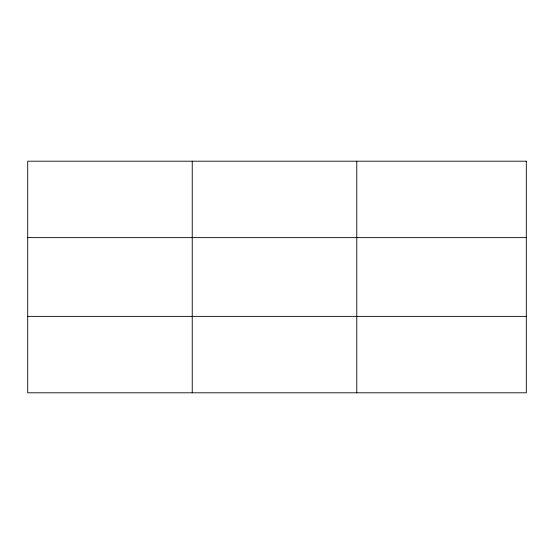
<?xml version="1.0" encoding="UTF-8"?>
<svg xmlns="http://www.w3.org/2000/svg" width="554" height="554" viewBox="0 0 554 554"><rect width="100%" height="100%" fill="white"/><g stroke="black" fill="none" stroke-linecap="round" stroke-linejoin="round"><path stroke-width="0.83" d="M192.238 392.8L192.238 161.2M356.776 392.8L356.776 161.2M27.7 237.631L526.3 237.631M27.7 316.369L526.3 316.369M526.3 161.2L526.3 392.8L27.7 392.8L27.7 161.2L526.3 161.2"/></g></svg>
